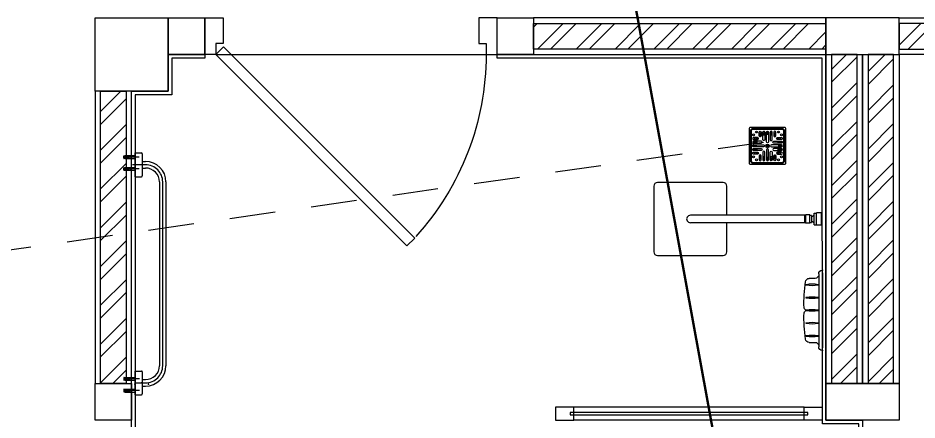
# Model space of a CAD drawing. Header units: inches. Extents: x -1366 to 1200, y -585 to 2545.
# Drawn here: x 724.501 to 726.961, y 1993.19 to 1994.29 of the extents above; entities that cross this region are included whole.
import ezdxf
from ezdxf.enums import TextEntityAlignment as Align

# ---------------------------------------------------------------- set-up
doc = ezdxf.new("R2010")
doc.units = ezdxf.units.IN
doc.header["$MEASUREMENT"] = 0
doc.header["$PDSIZE"] = 0.05
doc.linetypes.add('01-TOI$0$HIDDEN2', pattern=[0.1875, 0.125, -0.0625])
doc.linetypes.add('CENTER', pattern=[1.625, 1.25, -0.125, 0.125, -0.125])
doc.layers.get('0').update_dxf_attribs({"linetype": 'CONTINUOUS'})
for name, color, linetype in [('COLM', 3, 'CONTINUOUS'), ('DIM', 7, 'CONTINUOUS'), ('DIMS', 1, 'CONTINUOUS'), ('DOOR', 7, 'CONTINUOUS'), ('DOOR_SWNG', 1, 'CONTINUOUS'), ('Floor-2', 9, 'CONTINUOUS'), ('SN - Sanitary', 144, 'CONTINUOUS'), ('WALL', 7, 'CONTINUOUS'), ('Wall-Tile', 4, 'CONTINUOUS'), ('WALL_HATC', 251, 'CONTINUOUS'), ('WC-DET1', 15, 'CONTINUOUS'), ('WC-OUT', 9, 'CONTINUOUS'), ('WC-OUTL', 7, 'CONTINUOUS'), ('WC-SERIAL', 4, 'CONTINUOUS'), ('wind', 7, 'CONTINUOUS')]:
    doc.layers.add(name, color=color, linetype=linetype)
doc.styles.get("Standard").update_dxf_attribs({"font": 'THSarabunPSK.ttf'})
pattern_1 = [(224.9969445753095, (691.6061392136249, 2004.709566115988), (0.0530301804106212, -0.0530358366165461), []), (224.9969445753095, (691.5707838746752, 2004.70956800139), (0.0530301804106212, -0.0530358366165461), [])]

# ---------------------------------------------------------------- blocks, each defined once
blk = doc.blocks.new('VRH_FUVHU-W002AS_100 x100')
at = {"layer": 'SN - Sanitary'}
for points in [[(-48, -50), (48, -50, 0.414213562373095), (50, -48), (50, 48, 0.414213562373095), (48, 50), (-48, 50, 0.414213562373095), (-50, 48), (-50, -48, 0.414213562373095)], [(-40, -47), (40, -47, 0.414213562373095), (47, -40), (47, 40, 0.414213562373095), (40, 47), (-40.00000000000001, 47, 0.414213562373095), (-47.00000000000001, 40), (-47, -40, 0.414213562373095)], [(-40, -45), (40, -45, 0.414213562373095), (45, -40), (45, 40, 0.414213562373095), (40, 45), (-40.00000000000001, 45, 0.414213562373095), (-45.00000000000001, 40), (-45, -40, 0.414213562373095)], [(-17.49613179034714, 27.16785456634489, -0.9999999999999999), (-22.76647637825772, 27.16785456634483), (-22.76647637825772, 37.9756906261477, -0.9999999999999999), (-17.49613179034714, 37.97569062614775)], [(-7.522825035663573, 16.97573283329206, -0.9999999999999999), (-12.79316962357416, 16.97573283329206), (-12.79316962357416, 37.97569062614775, -0.9999999999999999), (-7.522825035663573, 37.97569062614775)], [(2.635172293955293, 10.83381712265373, -0.9999999999999999), (-2.635172293955293, 10.83381712265367), (-2.635172293955293, 37.97569062614775, -0.9999999999999999), (2.635172293955293, 37.97569062614775)], [(7.522825035663573, 16.97573283329206, 0.9999999999999999), (12.79316962357416, 16.97573283329206), (12.79316962357416, 37.97569062614775, 0.9999999999999999), (7.522825035663573, 37.97569062614775)], [(17.49613179034714, 27.16785456634489, 0.9999999999999999), (22.76647637825772, 27.16785456634483), (22.76647637825772, 37.9756906261477, 0.9999999999999999), (17.49613179034714, 37.97569062614775)], [(-27.16785456634489, 17.49613179034714, 0.9999999999999999), (-27.16785456634489, 22.76647637825772), (-37.97569062614775, 22.76647637825772, 0.9999999999999999), (-37.97569062614775, 17.49613179034714)], [(-16.97573283329211, 7.522825035663573, 0.9999999999999999), (-16.97573283329211, 12.79316962357416), (-37.97569062614775, 12.79316962357416, 0.9999999999999999), (-37.97569062614775, 7.522825035663573)], [(-10.83381712265373, -2.635172293955293, 0.9999999999999999), (-10.83381712265373, 2.635172293955293), (-37.97569062614775, 2.635172293955293, 0.9999999999999999), (-37.97569062614775, -2.635172293955293)], [(10.83381712265373, -2.635172293955293, -0.9999999999999999), (10.83381712265373, 2.635172293955293), (37.97569062614775, 2.635172293955293, -0.9999999999999999), (37.97569062614775, -2.635172293955293)], [(16.97573283329211, 7.522825035663573, -0.9999999999999999), (16.97573283329211, 12.79316962357416), (37.97569062614775, 12.79316962357416, -0.9999999999999999), (37.97569062614775, 7.522825035663573)], [(27.16785456634489, 17.49613179034714, -0.9999999999999999), (27.16785456634489, 22.76647637825772), (37.97569062614775, 22.76647637825772, -0.9999999999999999), (37.97569062614775, 17.49613179034714)], [(-16.97573283329211, -7.522825035663573, -0.9999999999999999), (-16.97573283329211, -12.79316962357416), (-37.97569062614775, -12.79316962357416, -0.9999999999999999), (-37.97569062614775, -7.522825035663573)], [(-27.16785456634489, -17.49613179034714, -0.9999999999999999), (-27.16785456634489, -22.76647637825772), (-37.97569062614775, -22.76647637825772, -0.9999999999999999), (-37.97569062614775, -17.49613179034714)], [(-17.49613179034714, -27.16785456634489, 0.9999999999999999), (-22.76647637825772, -27.16785456634483), (-22.76647637825772, -37.9756906261477, 0.9999999999999999), (-17.49613179034714, -37.97569062614775)], [(-7.522825035663573, -16.97573283329206, 0.9999999999999999), (-12.79316962357416, -16.97573283329206), (-12.79316962357416, -37.97569062614775, 0.9999999999999999), (-7.522825035663573, -37.97569062614775)], [(2.635172293955293, -10.83381712265373, 0.9999999999999999), (-2.635172293955293, -10.83381712265367), (-2.635172293955293, -37.97569062614775, 0.9999999999999999), (2.635172293955293, -37.97569062614775)], [(7.522825035663573, -16.97573283329206, -0.9999999999999999), (12.79316962357416, -16.97573283329206), (12.79316962357416, -37.97569062614775, -0.9999999999999999), (7.522825035663573, -37.97569062614775)], [(16.97573283329211, -7.522825035663573, 0.9999999999999999), (16.97573283329211, -12.79316962357416), (37.97569062614775, -12.79316962357416, 0.9999999999999999), (37.97569062614775, -7.522825035663573)], [(17.49613179034714, -27.16785456634489, -0.9999999999999999), (22.76647637825772, -27.16785456634483), (22.76647637825772, -37.9756906261477, -0.9999999999999999), (17.49613179034714, -37.97569062614775)], [(27.16785456634489, -17.49613179034714, 0.9999999999999999), (27.16785456634489, -22.76647637825772), (37.97569062614775, -22.76647637825772, 0.9999999999999999), (37.97569062614775, -17.49613179034714)]]:
    blk.add_lwpolyline(points, format="xyb", close=True, dxfattribs=at)
for points in [[(-47, 40), (-45, 40)], [(-40.00000000000003, 47.00000000000006), (-40, 45.00000000000006)], [(40.00000000000003, 47.00000000000006), (40, 45.00000000000006)], [(47, 40), (45, 40)], [(2.01506858167204, 0), (-2.01506858167204, 0)], [(0, -2.01506858167204), (0, 2.01506858167204)], [(-47, -40), (-45, -40)], [(-40.00000000000003, -47.00000000000003), (-40, -45.00000000000006)], [(40.00000000000003, -47.00000000000003), (40, -45.00000000000006)], [(47, -40), (45, -40)]]:
    blk.add_lwpolyline(points, dxfattribs=at)
for centre, radius in [((-37.97569062614775, 30.00503489224138), 2.635172293955293), ((-30.00503489224138, 37.9756906261477), 2.635172293955293), ((30.00503489224138, 37.9756906261477), 2.635172293955293), ((37.97569062614775, 30.00503489224138), 2.635172293955293), ((0, 0), 5), ((0, 0), 4), ((-37.97569062614775, -30.00503489224138), 2.635172293955293), ((-30.00503489224138, -37.9756906261477), 2.635172293955293), ((30.00503489224138, -37.9756906261477), 2.635172293955293), ((37.97569062614775, -30.00503489224138), 2.635172293955293)]:
    blk.add_circle(centre, radius, dxfattribs=at)
for radius, start, end in [(40.61086292010305, 115.5198605312625, 124.0973472642219), (38.90313067597299, 116.7267363850329, 125.8177820269512), (35.78999019699813, 119.2653814011738, 129.5025791263159), (32.79759380335099, 122.2393826201363, 130.7225385202378), (38.90313067597299, 101.160198665241, 109.1987952548455), (35.78999019699813, 102.1336949111558, 110.9437386379434), (32.79759380335099, 103.260057349662, 112.9584987904541), (30.8143920969319, 104.1306313798617, 114.5299377394349), (40.61086292010305, 101.6879179859994, 108.2626432864232), (35.78999019699813, 85.77756230422611, 94.22243769577389), (32.79759380335099, 85.39151642012311, 94.60848357987689), (30.8143920969319, 85.09421150847987, 94.90578849152014), (38.90313067597299, 86.32255456619133, 93.67744543380869), (35.78999019699813, 69.05626136205657, 77.86630508884417), (32.79759380335099, 67.04150120954591, 76.73994265033804), (30.8143920969319, 65.47006226056509, 75.8693686201383), (38.90313067597299, 70.80120474515454, 78.83980133475904), (40.61086292010305, 71.73735671357684, 78.31208201400062), (40.61086292010305, 55.9026527357781, 64.48013946873748), (38.90313067597299, 54.18221797304879, 63.27326361496705), (35.78999019699813, 50.49742087368411, 60.73461859882617), (32.79759380335099, 49.27746147976224, 57.7606173798637), (40.61086292010305, 161.7373567135768, 168.312082013999), (38.90313067597299, 176.3225545661898, 183.6774454338102), (38.90313067597299, 160.801204745155, 168.8398013347606), (40.61086292010305, 145.9026527357768, 154.4801394687375), (35.78999019699813, 175.7775623042276, 184.2224376957724), (35.78999019699813, 159.0562613620572, 167.8663050888454), (38.90313067597299, 144.1822179730475, 153.273263614967), (32.79759380335099, 175.3915164201233, 184.6084835798767), (32.79759380335099, 157.0415012095444, 166.7399426503392), (35.78999019699813, 140.4974208736841, 150.7346185988268), (30.8143920969319, 175.0942115084797, 184.9057884915203), (30.8143920969319, 155.4700622605629, 165.8693686201399), (32.79759380335099, 139.2774614797646, 147.7606173798623), (32.79759380335099, 32.23938262013767, 40.72253852023547), (35.78999019699813, 29.2653814011732, 39.50257912631591), (30.8143920969319, 14.13063137986013, 24.52993773943707), (32.79759380335099, 13.26005734966076, 22.95849879045559), (30.8143920969319, 355.0942115084797, 4.905788491520265), (38.90313067597299, 26.72673638503295, 35.81778202695254), (32.79759380335099, 355.3915164201233, 4.608483579876753), (35.78999019699813, 12.13369491115458, 20.94373863794284), (40.61086292010305, 25.51986053126252, 34.09734726422325), (35.78999019699813, 355.7775623042276, 4.222437695772387), (38.90313067597299, 11.16019866523936, 19.19879525484493), (40.61086292010305, 11.68791798600097, 18.26264328642316), (38.90313067597299, 356.3225545661898, 3.677445433810205), (40.61086292010305, 191.687917986001, 198.2626432864232), (38.90313067597299, 191.1601986652394, 199.1987952548449), (40.61086292010305, 205.5198605312625, 214.0973472642233), (35.78999019699813, 192.1336949111546, 200.9437386379428), (38.90313067597299, 206.726736385033, 215.8177820269525), (32.79759380335099, 193.2600573496608, 202.9584987904556), (35.78999019699813, 209.2653814011732, 219.5025791263159), (30.8143920969319, 194.1306313798601, 204.529937739437), (32.79759380335099, 212.2393826201377, 220.7225385202355), (32.79759380335099, 319.2774614797645, 327.7606173798623), (35.78999019699813, 320.4974208736841, 330.7346185988268), (30.8143920969319, 335.4700622605629, 345.8693686201399), (32.79759380335099, 337.0415012095444, 346.7399426503392), (38.90313067597299, 324.1822179730475, 333.273263614967), (35.78999019699813, 339.0562613620572, 347.8663050888454), (40.61086292010305, 325.9026527357768, 334.4801394687374), (38.90313067597299, 340.8012047451551, 348.8398013347606), (40.61086292010305, 341.7373567135768, 348.312082013999), (35.78999019699813, 230.4974208736841, 240.7346185988262), (38.90313067597299, 234.1822179730488, 243.273263614967), (40.61086292010305, 235.9026527357781, 244.4801394687374), (32.79759380335099, 229.2774614797622, 237.7606173798637), (30.8143920969319, 245.4700622605651, 255.8693686201383), (32.79759380335099, 247.0415012095459, 256.739942650338), (35.78999019699813, 249.0562613620565, 257.8663050888442), (38.90313067597299, 250.8012047451546, 258.839801334759), (40.61086292010305, 251.7373567135768, 258.3120820140006), (30.8143920969319, 265.0942115084798, 274.9057884915201), (32.79759380335099, 265.3915164201231, 274.6084835798769), (35.78999019699813, 265.7775623042261, 274.2224376957739), (38.90313067597299, 266.3225545661913, 273.6774454338087), (30.8143920969319, 284.1306313798617, 294.5299377394349), (32.79759380335099, 283.260057349662, 292.9584987904541), (35.78999019699813, 282.1336949111558, 290.9437386379435), (38.90313067597299, 281.160198665241, 289.1987952548454), (40.61086292010305, 281.6879179859994, 288.2626432864232), (32.79759380335099, 302.2393826201363, 310.7225385202378), (35.78999019699813, 299.2653814011738, 309.5025791263159), (38.90313067597299, 296.726736385033, 305.8177820269512), (40.61086292010305, 295.5198605312626, 304.0973472642219)]:
    blk.add_arc((0, 0), radius, start, end, dxfattribs=at)
blk = doc.blocks.new('A$Cf44c07b2')
at = {"layer": 'WC-OUT'}
for p, q in [((0.0794284131910103, 0.1168515980835423), (0.5821328822886471, 0.1168515980835423)), ((0.0794284131910103, 0.0989269914394981), (0.5821328822886471, 0.0989269914394981)), ((0, 0.03288929476156), (0, 0.0496343231685614)), ((0.0022405758305126, 0.0518748989991309), (0.0234140174287063, 0.0518748989991309)), ((0.0234140174287063, 0.0518748989991309), (0.0234140174286495, 0.0608372023211246)), ((0.0234140174287063, 0.0518748989991309), (0.0627361232538988, 0.0518748989991309)), ((0.0413405571985663, 0.0518748989991309), (0.0413405571984526, 0.0612209483022639)), ((0.0649766990843545, 0.03288929476156), (0.0649766990843545, 0.0496343231685614)), ((0.5966966251869508, 0.03288929476156), (0.5966966251869508, 0.0496343231686183)), ((0.5989372010174634, 0.0518748989991309), (0.6594327484408495, 0.0518748989991309)), ((0.6202226714071344, 0.0518748989991309), (0.6202226714071344, 0.0608372023211246)), ((0.6381472780510649, 0.0518748989991309), (0.6381472780510649, 0.0608372023211246)), ((0.6616733242713053, 0.03288929476156), (0.6616733242713053, 0.0496343231686183)), ((0.0649766990843545, 0.03288929476156), (0, 0.03288929476156)), ((0.6616733242713053, 0.03288929476156), (0.5966966251869508, 0.03288929476156))]:
    blk.add_line(p, q, dxfattribs=at)
at = {"layer": 'WC-OUT', "color": 251, "linetype": 'CENTER'}
for p, q in [((0.5821328822886471, 0.1078892947615486), (0.0794284131910103, 0.1078892947615486)), ((0.0323763207506431, 0.0608372023211246), (0.0323763207506431, 0.0252334075506155)), ((0.629184974729128, 0.0518748989991309), (0.629184974729128, 0.0608372023211246)), ((0.629184974729128, 0.0306487189310474), (0.629184974729128, 0.0502537574478765)), ((0.0074389042600842, 0.0224057583049557), (0.0074389042600842, 0.03288929476156)), ((0.011212505375795, 0.0436912286946836), (0.011212505375795, 0)), ((0.0149861064915058, 0.0224057583049557), (0.0149861064915058, 0.03288929476156)), ((0.0398834029190311, 0.0224057583049557), (0.0398834029190311, 0.03288929476156)), ((0.0436570040347988, 0.0436912286946836), (0.0436570040347988, 0)), ((0.0474306051505096, 0.0224057583049557), (0.0474306051505096, 0.03288929476156)), ((0.6141306903292616, 0.0229066119409254), (0.6141306903292616, 0.0333901483975296)), ((0.6179042914449724, 0.0441920823305963), (0.6179042914449724, 0.0005008536359696)), ((0.6216778925606832, 0.0229066119409254), (0.6216778925606832, 0.0333901483975296)), ((0.6465751889882085, 0.0229066119409254), (0.6465751889882085, 0.0333901483975296)), ((0.6503487901039193, 0.0441920823305963), (0.6503487901039193, 0.0005008536359696)), ((0.6541223912196301, 0.0229066119409254), (0.6541223912196301, 0.0333901483975296)), ((0.0071548100105474, 0.0222151827593962), (0.007948130910961, 0.0201651824744431)), ((0.007285407987581, 0.0224057583049557), (0.0086108538342842, 0.0224057583049557)), ((0.0074389042600842, 0.0044811516609684), (0.0074389042600842, 0.0214810620620369)), ((0.0077382147534308, 0.0044811516609684), (0.0074389042600842, 0.0044811516609684)), ((0.0075256079150563, 0.0017561147180913), (0.0079172075627412, 0.0046278454674962)), ((0.0077382147534308, 0.0044811516609684), (0.0075535305657581, 0.0044811516609684)), ((0.0084969308447285, 0.0044811516609684), (0.0077382147534308, 0.0044811516609684)), ((0.0087414518113178, 0.0222151827593962), (0.007948130910961, 0.0201651824744431)), ((0.0143443953049882, 0.0011202879152279), (0.0080806154467723, 0.0011202879152279)), ((0.013928079907032, 0.0044811516609684), (0.0084969308447285, 0.0044811516609684)), ((0.0098121454817601, 0.0044811516609684), (0.0088171095632106, 0.0024910798237556)), ((0.0131068932018934, 0.0016804318728418), (0.0093181175496966, 0.0016804318728418)), ((0.0110724693864768, 0.0044811516609684), (0.0110724693864768, 0.0173687777447071)), ((0.0113525413652837, 0.0173668087431906), (0.0110724693864768, 0.0173668087431906)), ((0.0113525413652837, 0.0044811516609684), (0.0113525413652837, 0.0173668087431906)), ((0.0126128652698867, 0.0044811516609684), (0.0136079011884931, 0.0024910798237556)), ((0.0137237187879578, 0.0222151827593962), (0.0145170396882577, 0.0201651824744431)), ((0.0151797626116377, 0.0224057583049557), (0.0138543167648777, 0.0224057583049557)), ((0.014686795998216, 0.0044811516609684), (0.013928079907032, 0.0044811516609684)), ((0.0148994028365905, 0.0017561147180913), (0.0145078031890193, 0.0046278454674962)), ((0.0153103605885576, 0.0222151827593962), (0.0145170396882577, 0.0201651824744431)), ((0.0149861064915058, 0.0044811516609684), (0.014686795998216, 0.0044811516609684)), ((0.0148714801858887, 0.0044811516609684), (0.014686795998216, 0.0044811516609684)), ((0.0149861064915058, 0.0044811516609684), (0.0149861064915058, 0.0213772860254267)), ((0.0395993086694943, 0.0222151827593962), (0.040392629569908, 0.0201651824744431)), ((0.039729906646528, 0.0224057583049557), (0.0410553524932311, 0.0224057583049557)), ((0.0398834029190311, 0.0044811516609684), (0.0398834029190311, 0.0214810620620369)), ((0.0401827134123778, 0.0044811516609684), (0.0398834029190311, 0.0044811516609684)), ((0.0399701065740032, 0.0017561147180913), (0.0403617062216881, 0.0046278454674962)), ((0.0401827134123778, 0.0044811516609684), (0.0399980292247051, 0.0044811516609684)), ((0.0409414295036754, 0.0044811516609684), (0.0401827134123778, 0.0044811516609684)), ((0.0411859504702647, 0.0222151827593962), (0.040392629569908, 0.0201651824744431)), ((0.0467888939639352, 0.0011202879152279), (0.0405251141056624, 0.0011202879152279)), ((0.046372578565979, 0.0044811516609684), (0.0409414295036754, 0.0044811516609684)), ((0.0422566441407071, 0.0044811516609684), (0.0412616082221007, 0.0024910798237556)), ((0.0455513918608972, 0.0016804318728418), (0.0417626162087004, 0.0016804318728418)), ((0.0435169680453669, 0.0044811516609684), (0.0435169680453669, 0.0173687777447071)), ((0.0437970400242307, 0.0173668087431906), (0.0435169680453669, 0.0173668087431906)), ((0.0437970400242307, 0.0044811516609684), (0.0437970400242307, 0.0173668087431906)), ((0.0450573639288336, 0.0044811516609684), (0.04605239984744, 0.0024910798237556)), ((0.0461682174469047, 0.0222151827593962), (0.0469615383472046, 0.0201651824744431)), ((0.0476242612706415, 0.0224057583049557), (0.0462988154238815, 0.0224057583049557)), ((0.0471312946571629, 0.0044811516609684), (0.046372578565979, 0.0044811516609684)), ((0.0473439014955375, 0.0017561147180913), (0.0469523018479094, 0.0046278454674962)), ((0.0477548592475046, 0.0222151827593962), (0.0469615383472046, 0.0201651824744431)), ((0.0474306051505096, 0.0044811516609684), (0.0471312946571629, 0.0044811516609684)), ((0.0473159788448356, 0.0044811516609684), (0.0471312946571629, 0.0044811516609684)), ((0.0474306051505096, 0.0044811516609684), (0.0474306051505096, 0.0213772860254267)), ((0.6138064362322666, 0.0227160363953089), (0.6145997571325097, 0.0206660361104127)), ((0.6139370342091865, 0.0229066119409254), (0.6152624800559465, 0.0229066119409254)), ((0.6141306903292616, 0.004982005296938), (0.6141306903292616, 0.0218781396614531)), ((0.6141306903292616, 0.004982005296938), (0.6144300008225514, 0.004982005296938)), ((0.6142173939842337, 0.002256968354061), (0.6146089936318617, 0.005128699103409)), ((0.6142453166349355, 0.004982005296938), (0.6144300008225514, 0.004982005296938)), ((0.6144300008225514, 0.004982005296938), (0.615188716913849, 0.004982005296938)), ((0.6153930780329233, 0.0227160363953089), (0.6145997571325097, 0.0206660361104127)), ((0.6147724015158929, 0.0016211415512544), (0.6210361813741088, 0.0016211415512544)), ((0.615188716913849, 0.004982005296938), (0.6206198659761526, 0.004982005296938)), ((0.6165039315508807, 0.004982005296938), (0.6155088956323311, 0.0029919334597821)), ((0.616009903618874, 0.0021812855088115), (0.619798679271014, 0.0021812855088115)), ((0.6177642554555973, 0.004982005296938), (0.6177642554555973, 0.0178676623791603)), ((0.6177642554555973, 0.0178676623791603), (0.6180443274344043, 0.0178676623791603)), ((0.6180443274344043, 0.004982005296938), (0.6180443274344043, 0.0178696313806199)), ((0.6193046513390073, 0.004982005296938), (0.6202996872576136, 0.0029919334597821)), ((0.6203753450095633, 0.0227160363953089), (0.62116866590992, 0.0206660361104127)), ((0.6218313888333, 0.0229066119409254), (0.6205059429864832, 0.0229066119409254)), ((0.6206198659761526, 0.004982005296938), (0.6213785820673934, 0.004982005296938)), ((0.62196198681022, 0.0227160363953089), (0.62116866590992, 0.0206660361104127)), ((0.6215911889057111, 0.002256968354061), (0.6211995892581399, 0.005128699103409)), ((0.6213785820673934, 0.004982005296938), (0.6216778925606832, 0.004982005296938)), ((0.6213785820673934, 0.004982005296938), (0.6215632662550092, 0.004982005296938)), ((0.6216778925606832, 0.004982005296938), (0.6216778925606832, 0.0219819156980634)), ((0.6462509348912135, 0.0227160363953089), (0.6470442557914566, 0.0206660361104127)), ((0.6463815328681335, 0.0229066119409254), (0.6477069787148935, 0.0229066119409254)), ((0.6465751889882085, 0.004982005296938), (0.6465751889882085, 0.0218781396614531)), ((0.6465751889882085, 0.004982005296938), (0.6468744994814983, 0.004982005296938)), ((0.6466618926431806, 0.002256968354061), (0.6470534922908087, 0.005128699103409)), ((0.6466898152938825, 0.004982005296938), (0.6468744994814983, 0.004982005296938)), ((0.6468744994814983, 0.004982005296938), (0.647633215572796, 0.004982005296938)), ((0.6478375766918134, 0.0227160363953089), (0.6470442557914566, 0.0206660361104127)), ((0.647216900174783, 0.0016211415512544), (0.6534806800330557, 0.0016211415512544)), ((0.647633215572796, 0.004982005296938), (0.6530643646350995, 0.004982005296938)), ((0.6489484302098845, 0.004982005296938), (0.6479533942913349, 0.0029919334597821)), ((0.6484544022778209, 0.0021812855088115), (0.6522431779300177, 0.0021812855088115)), ((0.6502087541144874, 0.004982005296938), (0.6502087541144874, 0.0178676623791603)), ((0.6502087541144874, 0.0178676623791603), (0.6504888260933512, 0.0178676623791603)), ((0.6504888260933512, 0.004982005296938), (0.6504888260933512, 0.0178696313806199)), ((0.6517491499979542, 0.004982005296938), (0.6527441859166174, 0.0029919334597821)), ((0.6528198436684534, 0.0227160363953089), (0.653613164568867, 0.0206660361104127)), ((0.6542758874921901, 0.0229066119409254), (0.652950441645487, 0.0229066119409254)), ((0.6530643646350995, 0.004982005296938), (0.6538230807263403, 0.004982005296938)), ((0.6544064854692238, 0.0227160363953089), (0.653613164568867, 0.0206660361104127)), ((0.654035687564658, 0.002256968354061), (0.65364408791703, 0.005128699103409)), ((0.6538230807263403, 0.004982005296938), (0.6541223912196301, 0.004982005296938)), ((0.6538230807263403, 0.004982005296938), (0.6540077649139562, 0.004982005296938)), ((0.6541223912196301, 0.004982005296938), (0.6541223912196301, 0.0219819156980634))]:
    blk.add_line(p, q, dxfattribs=at)
for centre in [(0.0112325852996378, 0.0202239739380161), (0.0436770839585847, 0.0202239739380161), (0.6178842115212433, 0.0207248275739289), (0.6503287101801334, 0.0207248275739289)]:
    blk.add_circle(centre, 0.0011792503486598, dxfattribs=at)
at = {"layer": 'WC-OUT'}
for centre, radius, start, end in [((0.0794284131910103, 0.0608372023211246), 0.0560143957624055, 90, 180), ((0.0794284131910103, 0.0608372023211246), 0.0380897891184357, 90, 180), ((0.5821328822886471, 0.0608372023211246), 0.0560143957624054, 0, 90), ((0.5821328822886471, 0.0608372023211246), 0.0380897891184357, 0, 90), ((0.0022405758305126, 0.0496343231685614), 0.0022405758304962, 90, 180), ((0.0627361232538988, 0.0496343231685614), 0.0022405758304962, 0, 90), ((0.5989372010174634, 0.0496343231686183), 0.0022405758304962, 90, 180), ((0.6594327484408495, 0.0496343231686183), 0.0022405758304962, 0, 90)]:
    blk.add_arc(centre, radius, start, end, dxfattribs=at)
at = {"layer": 'WC-OUT', "color": 251, "linetype": 'CENTER'}
for centre, radius, start, end in [((0.0794284131910103, 0.0608372023211246), 0.0470520924404206, 90, 180), ((0.5821328822886471, 0.0608372023211246), 0.0470520924404206, 0, 90), ((0.007285407987581, 0.0222657223155807), 0.000140035989406, 90, 201.1557274285973), ((0.0080806154467723, 0.0016804318728418), 0.0005601439576241, 172.234833981715, 270), ((0.0081175727991081, 0.0042008152652215), 0.0004717001394637, 36.46350236028034, 143.5364976397197), ((0.0086108538342842, 0.0222657223155807), 0.0001400359894058, 338.8442725714027, 90), ((0.0093181175496966, 0.0022405758305126), 0.0005601439576237, 153.4349488229205, 270), ((0.0131068932018934, 0.0022405758305126), 0.0005601439576241, 270, 26.56505117707945), ((0.0138543167648777, 0.0222657223155807), 0.000140035989406, 90, 201.1557274285973), ((0.0143074379526524, 0.0042008152652215), 0.0004717001394637, 36.46350236028034, 143.5364976397197), ((0.0143443953049882, 0.0016804318728418), 0.0005601439576241, 270, 7.765166018284957), ((0.0151797626116377, 0.0222657223155807), 0.0001400359894058, 338.8442725714027, 90), ((0.039729906646528, 0.0222657223155807), 0.000140035989406, 90, 201.1557274285973), ((0.0405251141056624, 0.0016804318728418), 0.0005601439576241, 172.234833981715, 270), ((0.0405620714579982, 0.0042008152652215), 0.0004717001394637, 36.46350236028034, 143.5364976397197), ((0.0410553524932311, 0.0222657223155807), 0.0001400359894058, 338.8442725714027, 90), ((0.0417626162087004, 0.0022405758305126), 0.0005601439576237, 153.4349488229205, 270), ((0.0455513918608972, 0.0022405758305126), 0.0005601439576241, 270, 26.56505117707945), ((0.0462988154238815, 0.0222657223155807), 0.000140035989406, 90, 201.1557274285973), ((0.0467519366115994, 0.0042008152652215), 0.0004717001394637, 36.46350236028034, 143.5364976397197), ((0.0467888939639352, 0.0016804318728418), 0.0005601439576241, 270, 7.765166018284957), ((0.0476242612706415, 0.0222657223155807), 0.0001400359894058, 338.8442725714027, 90), ((0.6139370342091865, 0.0227665759514935), 0.0001400359894059, 90, 201.1557274285973), ((0.6147724015158929, 0.0021812855088115), 0.0005601439576241, 172.234833981715, 270), ((0.6148093588682286, 0.0047016689011912), 0.0004717001394636, 36.46350236028034, 143.5364976397197), ((0.6152624800559465, 0.0227665759514935), 0.0001400359894061, 338.8442725714027, 90), ((0.616009903618874, 0.0027414294664823), 0.0005601439576241, 153.4349488229205, 270), ((0.619798679271014, 0.0027414294664823), 0.0005601439576239, 270, 26.56505117707945), ((0.6205059429864832, 0.0227665759514935), 0.0001400359894059, 90, 201.1557274285973), ((0.620999224021773, 0.0047016689011912), 0.0004717001394636, 36.46350236028034, 143.5364976397197), ((0.6210361813741088, 0.0021812855088115), 0.0005601439576241, 270, 7.765166018284957), ((0.6218313888333, 0.0227665759514935), 0.0001400359894061, 338.8442725714027, 90), ((0.6463815328681335, 0.0227665759514935), 0.0001400359894059, 90, 201.1557274285973), ((0.647216900174783, 0.0021812855088115), 0.0005601439576241, 172.234833981715, 270), ((0.6472538575271187, 0.0047016689011912), 0.0004717001394636, 36.46350236028034, 143.5364976397197), ((0.6477069787148935, 0.0227665759514935), 0.000140035989406, 338.8442725714027, 90), ((0.6484544022778209, 0.0027414294664823), 0.000560143957624, 153.4349488229205, 270), ((0.6522431779300177, 0.0027414294664823), 0.0005601439576239, 270, 26.56505117707945), ((0.652950441645487, 0.0227665759514935), 0.0001400359894059, 90, 201.1557274285973), ((0.6534437226807199, 0.0047016689011912), 0.0004717001394636, 36.46350236028034, 143.5364976397197), ((0.6534806800330557, 0.0021812855088115), 0.0005601439576241, 270, 7.765166018284957), ((0.6542758874921901, 0.0227665759514935), 0.000140035989406, 338.8442725714027, 90)]:
    blk.add_arc(centre, radius, start, end, dxfattribs=at)
blk.add_point((0.629184974729128, 0.0502537574478765), dxfattribs=at)
at = {"layer": 'WC-OUT'}
blk.add_point((0.629184974729128, 0.0328300044399157), dxfattribs=at)
blk = doc.blocks.new('ct0150p')
at = {"layer": 'WC-OUT', "color": 251, "linetype": 'CENTER'}
blk.add_point((0.6004739259302596, 0.0356698554788863), dxfattribs=at)
at = {"layer": 'WC-OUT'}
blk.add_point((0.6004739259302596, -0.0011848148255922), dxfattribs=at)
blk.add_blockref('A$Cf44c07b2', (-0.0322513865770588, -0.03288929476156))
blk = doc.blocks.new('C805P')
at = {"layer": 'DIMS', "linetype": 'ByBlock'}
for p in [(-0.1100000000000136, 0), (0.1100000000000136, 0), (0.1100000000000136, 0)]:
    blk.add_point(p, dxfattribs=at)
at = {"layer": 'WC-DET1'}
blk.add_line((0.097500000000025, -0.009999999999998), (-0.097500000000025, -0.009999999999998), dxfattribs=at)
for centre, radius, start, end in [((0.0348935555822436, -0.0274918099039212), 0.1073935555821842, 171.1981705307303, 188.8018294692544), ((-0.0699999999999932, -0.011250000000004), 0.00125, 8.8018294692783, 171.1981705307217), ((-0.1748935555821731, -0.0274918099039212), 0.1073935555821842, 351.1981705307456, 8.801829469269725), ((0.0698935555821549, -0.0274918099039212), 0.1073935555821842, 171.1981705307303, 188.8018294692544), ((-0.035000000000025, -0.011250000000004), 0.00125, 8.8018294692783, 171.1981705307217), ((-0.1398935555821481, -0.0274918099039212), 0.1073935555821842, 351.1981705307456, 8.801829469269725), ((0.1048935555821799, -0.0274918099039212), 0.1073935555821842, 171.1981705307303, 188.8018294692544), ((0, -0.011250000000004), 0.00125, 8.8018294692783, 171.1981705307217), ((-0.1048935555821799, -0.0274918099039212), 0.1073935555821842, 351.1981705307456, 8.801829469269725), ((0.1398935555821481, -0.0274918099039212), 0.1073935555821842, 171.1981705307303, 188.8018294692544), ((0.035000000000025, -0.011250000000004), 0.00125, 8.8018294692783, 171.1981705307217), ((-0.0698935555821549, -0.0274918099039212), 0.1073935555821842, 351.1981705307456, 8.801829469269725), ((0.1748935555821731, -0.0274918099039212), 0.1073935555821842, 171.1981705307303, 188.8018294692544), ((0.0699999999999932, -0.011250000000004), 0.00125, 8.8018294692783, 171.1981705307217), ((-0.0348935555821299, -0.0274918099039212), 0.1073935555821842, 351.1981705307456, 8.801829469269725), ((-0.0699999999999932, -0.0437336198078242), 0.00125, 188.8018294692783, 351.1981705307217), ((-0.035000000000025, -0.0437336198078242), 0.00125, 188.8018294692783, 351.1981705307217), ((0, -0.0437336198078242), 0.00125, 188.8018294692783, 351.1981705307217), ((0.035000000000025, -0.0437336198078242), 0.00125, 188.8018294692783, 351.1981705307217), ((0.0699999999999932, -0.0437336198078242), 0.00125, 188.8018294692783, 351.1981705307217)]:
    blk.add_arc(centre, radius, start, end, dxfattribs=at)
at = {"layer": 'WC-OUTL'}
for p, q in [((-0.1100000000000136, 0), (-0.1024999999999636, 0)), ((0.1024999999999636, 0), (-0.1024999999999636, 0)), ((0.1024999999999636, 0), (0.1100000000000136, 0)), ((-0.097500000000025, -0.0100000000000051), (-0.0999999999999659, -0.009999999999998)), ((-0.0874999999999773, -0.0360283435747988), (-0.0874999999999773, -0.0200000000000031)), ((0.0875000000000341, -0.0200000000000031), (0.0874999999999773, -0.0360283435747988)), ((0.0999999999999659, -0.009999999999998), (0.097500000000025, -0.009999999999998))]:
    blk.add_line(p, q, dxfattribs=at)
for centre, radius, start, end in [((-0.0999999999999908, 2.49e-14), 0.0100000000000229, 179.9999999998575, 270.0000000001425), ((0.0999999999999908, 2.49e-14), 0.0100000000000229, 269.9999999998575, 0), ((-0.0975000000000001, -0.020000000000028), 0.0100000000000229, 0, 90.00000000014249), ((0.0975000000000321, -0.019999999999996), 0.009999999999998, 90.00000000004071, 179.9999999999593), ((-0.0774999999999872, -0.0360283435747668), 0.0099999999999894, 179.9999999998168, 264.1326386243576), ((-0.0233208010557115, 0.300860338091244), 0.3512016737270563, 260.9568185351412, 272.6453484438861), ((-0.0070652741654902, -0.0449672929278879), 0.0050000000000129, 269.4695283547543, 340.3964309972671), ((0, -0.0474836198078208), 0.0025000000000015, 19.6035690026226, 160.3964309973774), ((0.0070652741654609, -0.044967292927927), 0.0049999999999729, 199.6035690024203, 270.5304716449343), ((0.0233208010559203, 0.3008603380917769), 0.3512016737276009, 267.3546515560746, 279.0431814648194), ((0.0774999999999926, -0.0360283435748183), 0.0099999999999847, 275.8673613759423, 0)]:
    blk.add_arc(centre, radius, start, end, dxfattribs=at)
at = {"layer": 'WC-SERIAL', "flags": 3}
blk.add_attdef('SERIAL', text='', height=0.012089622641511, dxfattribs=at).set_placement((0.003849166772663, -0.0654194246819682), align=Align.TOP_CENTER)
blk = doc.blocks.new('CT002P')
at = {"layer": 'WC-DET1'}
for p, q in [((-0.0158786781794333, 0), (-0.0158786781794333, -0.0024812499996187)), ((0.0158786781794333, 0), (-0.0158786781794333, 0)), ((0.0158786781794333, 0), (0.0158786781794333, -0.0024812499996187)), ((-0.0168725000003178, -0.0024763425517449), (-0.0168725000003178, -0.0163713425517926)), ((-0.0161281250002503, -0.0024763425517449), (-0.0168725000003178, -0.0024763425517449)), ((0.0168724999994083, -0.0163713425517926), (-0.0168725000003178, -0.0163713425517926)), ((0.0168724999994083, -0.0024812499996187), (-0.0160572563950154, -0.0024812499996187)), ((-0.0158800000003794, -0.0223263425514233), (-0.0158800000003794, -0.0163713425517926)), ((0.0158799999999246, -0.0223263425514233), (-0.0158800000003794, -0.0223263425514233)), ((0.0158799999999246, -0.0223263425514233), (0.0158799999999246, -0.0163713425517926)), ((0.0168724999994083, -0.0024763425517449), (0.0168724999994083, -0.0163713425517926)), ((0.0114137499995195, -0.033878402227856), (-0.0114137499999742, -0.033878402227856)), ((-0.0114137499999742, -0.033878402227856), (-0.0114137499999742, -0.0452921522278302)), ((-0.0114137500013385, -0.045292152230104), (-0.0109175000006871, -0.0457884022289363)), ((-0.0114137499999742, -0.0452921522278302), (-0.0109175000015966, -0.0457884022289363)), ((0.011413750000429, -0.045292152230104), (-0.0114137499999742, -0.0452921522278302)), ((0.0109174999997776, -0.0457884022289363), (-0.0109175000015966, -0.0457884022289363)), ((-0.0102227500010486, -0.0457884022289363), (-0.0102226776198222, -0.3611554835464403)), ((-0.0102227500010486, -0.0477734022288132), (-0.0092456337506519, -0.0467962859784166)), ((0.0102227499992296, -0.0477734022288132), (-0.0102227500010486, -0.0477734022288132)), ((-0.0102227500010486, -0.0487659022282969), (0.0102227499992296, -0.0487659022282969)), ((-0.0099250000002939, -0.0299084022271927), (-0.0099250000002939, -0.033878402227856)), ((-0.0099250000002939, -0.0299084022271927), (0.0099249999993845, -0.0299084022271927)), ((-0.0092456337506519, -0.0467962859784166), (-0.0092456337506519, -0.0457884022289363)), ((0.0092456337488329, -0.0467962859784166), (-0.0092456337506519, -0.0467962859784166)), ((-0.0074437499988562, -0.0275758102134205), (-0.0074437499988562, -0.0289159022281638)), ((0.0074437500006752, -0.0275758102134205), (0.0074437500006752, -0.0289159022281638)), ((0.0092456337488329, -0.0467962859784166), (0.0092456337488329, -0.0457884022289363)), ((0.0102227499992296, -0.0477734022288132), (0.0092456337488329, -0.0467962859784166)), ((0.0099249999993845, -0.033878402227856), (0.0099249999993845, -0.0299084022271927)), ((0.0102227499992296, -0.0457884022289363), (0.0102228223804559, -0.3611554788539024)), ((0.0114137499995195, -0.0452921522278302), (0.0109175000011419, -0.0457884022289363)), ((0.011413750000429, -0.045292152230104), (0.0109174999997776, -0.0457884022289363)), ((0.0114137499995195, -0.033878402227856), (0.0114137499995195, -0.0452921522278302))]:
    blk.add_line(p, q, dxfattribs=at)
blk.add_lwpolyline([(-0.0102227005712443, -0.2611554812001713), (-0.089999927619683, -0.2611554812001713, 0.414213562373095), (-0.0999999276196828, -0.2711554812001711), (-0.0999999276196828, -0.4511554812001717, 0.414213562373095), (-0.089999927619683, -0.4611554812001715), (0.0900000723803167, -0.4611554812001715, 0.414213562373095), (0.1000000723803165, -0.4511554812001717), (0.1000000723803165, -0.2711554812001711, 0.414213562373095), (0.0900000723803167, -0.2611554812001713), (0.0102227994290356, -0.2611554812001713)], format="xyb", dxfattribs=at)
for centre, radius, start, end in [((-1.819e-12, -0.0160546848474041), 0.0129025000000026, 209.083308700778, 230.7035197609168), ((9.095e-13, -0.0160546848474041), 0.0129025000000008, 309.2964802390894, 330.9166912992216), ((-0.0084362500006137, -0.0289159022281638), 0.0009924999989872, 270, 0), ((-0.0094287499987331, -0.0275758102134205), 0.001985, 0, 50.70351976066596), ((0.0094287500005521, -0.0275758102134205), 0.0019850000000001, 129.296480239334, 180), ((0.0084362500001589, -0.0289159022281638), 0.0009924999989854, 180, 270), ((7.23803169e-08, -0.3611554812001714), 0.0102227500001388, 180.0000131502099, 1.31502099563e-05)]:
    blk.add_arc(centre, radius, start, end, dxfattribs=at)
blk = doc.blocks.new('dr080sl3')
at = {"layer": 'DOOR'}
for points in [[(-0.3700000000000006, 0.0499999999999998), (0.1532590180780469, 0.5732590180780472), (0.1744722215136427, 0.552045814642451), (-0.348786796564404, 0.0287867965644035)], [(-0.3999999999999999, 0.0499999999999998), (-0.3999999999999999, -0.0500000000000003), (-0.3500000000000001, -0.0500000000000003), (-0.3500000000000001, 0.02), (-0.3700000000000001, 0.02), (-0.3700000000000001, 0.0499999999999998)], [(0.3999999999999999, 0.0499999999999998), (0.3999999999999999, -0.0500000000000003), (0.3500000000000001, -0.0500000000000003), (0.3500000000000001, 0.02), (0.3700000000000001, 0.02), (0.3700000000000001, 0.0499999999999998)]]:
    blk.add_lwpolyline(points, close=True, dxfattribs=at)
at = {"layer": 'DOOR_SWNG'}
blk.add_arc((-0.3700000000000001, 0.0499999999999998), 0.7400000000000002, 0, 42.27368900609371, dxfattribs=at)

msp = doc.modelspace()

# ---------------------------------------------------------------- hatches: boundary and pattern name
at = {"layer": 'WALL_HATC'}
h = msp.add_hatch(dxfattribs=at)
h.set_pattern_fill('ANSI32', color=256, scale=0.2, angle=0.0030554246888252, style=0)
h.set_pattern_definition([(224.9969445753096, (710.5277893184584, 2010.701267810207), (0.0530301804106213, -0.053035836616546), []), (224.9969445753096, (710.4924339795085, 2010.701269695609), (0.0530301804106213, -0.053035836616546), [])])
h.paths.add_polyline_path([(725.9116766945946, 1994.275385887598), (726.7116582727616, 1994.275385703782), (726.7116582727616, 1994.205386047987), (725.9116766945946, 1994.20538623158)])
h = msp.add_hatch(dxfattribs=at)
h.set_pattern_fill('ANSI32', color=256, scale=0.1999999999999999, angle=179.9969445753112, style=0)
h.set_pattern_definition([(224.9969445753096, (710.1277893184584, 2010.701267810207), (0.0530301804106213, -0.053035836616546), []), (224.9969445753096, (710.0924339795085, 2010.701269695609), (0.0530301804106213, -0.053035836616546), [])])
h.paths.add_polyline_path([(729.2116705561808, 1994.275385970232), (726.9116705495885, 1994.275385703782), (726.9116705495885, 1994.205386047987), (729.2116705561808, 1994.205386314214)])
h = msp.add_hatch(dxfattribs=at)
h.set_pattern_fill('ANSI32', color=256, scale=0.2, angle=359.9969445753095, style=0)
h.set_pattern_definition(pattern_1)
h.paths.add_polyline_path([(726.7966827793533, 1993.290381413473), (726.7966705495886, 1994.19039079439), (726.7266730664089, 1994.19039079439), (726.7266852961739, 1993.290381413473)])
h = msp.add_hatch(dxfattribs=at)
h.set_pattern_fill('ANSI32', color=256, scale=0.2, angle=359.9969445753095, style=0)
h.set_pattern_definition(pattern_1)
h.paths.add_polyline_path([(726.8966827793537, 1993.290381413473), (726.8966705495889, 1994.19039079439), (726.8266730664093, 1994.19039079439), (726.8266852961852, 1993.290381413473)])
h = msp.add_hatch(dxfattribs=at)
h.set_pattern_fill('ANSI32', color=256, scale=0.2, angle=359.9969445753095, style=0)
h.set_pattern_definition([(224.9969445753095, (691.206139213625, 2004.709566115988), (0.0530301804106212, -0.0530358366165461), []), (224.9969445753095, (691.1707838746752, 2004.70956800139), (0.0530301804106212, -0.0530358366165461), [])])
h.paths.add_polyline_path([(724.7266730580646, 1993.290271443528), (724.7266705561811, 1994.090386142223), (724.7966680393607, 1994.090386142223), (724.7966705412442, 1993.290271443528)])

# ---------------------------------------------------------------- linework, layer by layer
at = {"lineweight": 50}
msp.add_line((725.219401995432, 1999.634469408933), (726.488697572978, 1992.690387764874), dxfattribs=at)
at = {"linetype": '01-TOI$0$HIDDEN2', "lineweight": 30}
msp.add_line((726.5407681660986, 1993.94992869277), (722.3162145271109, 1993.345799580429), dxfattribs=at)
at = {"layer": 'COLM'}
msp.add_lwpolyline([(724.9116705561815, 1994.290386142223), (724.9116705561815, 1994.090386142223), (724.7116705561808, 1994.090386142223), (724.7116705561808, 1994.290386142222)], close=True, dxfattribs=at)
at = {"layer": 'Floor-2'}
msp.add_line((725.0416705561811, 1994.190386021298), (725.7816705561811, 1994.190386021298), dxfattribs=at)
at = {"layer": 'WALL'}
for points in [[(725.011670556181, 1994.290385983008), (725.0116705561811, 1994.190386207224), (724.9116644177676, 1994.190386207224), (724.9116644177676, 1994.290385983008)], [(725.9116766945945, 1994.290386021298), (725.9116766945945, 1994.190386245514), (725.8116705561811, 1994.190386245514), (725.8116705561811, 1994.290386021298)], [(726.7116582727616, 1994.29038632792), (725.9116766945946, 1994.290386059588), (725.9116766945946, 1994.190386059589), (726.7116582727616, 1994.190386328148)], [(726.7116582727616, 1994.290386103933), (726.7116582727616, 1994.190386328148), (726.9116705495885, 1994.190386328148), (726.9116705495885, 1994.290386103933)], [(726.9116705495885, 1994.29038632792), (729.2116705561808, 1994.290386142222), (729.2116705561808, 1994.190386142224), (726.9116705495885, 1994.190386328148)], [(726.7116852961739, 1993.290381413473), (726.7116705495889, 1994.19039079439), (726.8116705495889, 1994.19039079439), (726.8116852961738, 1993.290381413473)], [(726.8116852961742, 1993.290381413473), (726.8116705495893, 1994.19039079439), (726.9116705495892, 1994.19039079439), (726.9116852961743, 1993.290381413473)], [(724.8116705412441, 1993.290271431848), (724.8116705561807, 1994.090386142223), (724.7116705561808, 1994.090386142223), (724.7116705412442, 1993.290271431848)], [(724.8116705561808, 1993.190271431848), (724.7116705561808, 1993.190271431848), (724.7116705412442, 1993.290271431848), (724.8116705412442, 1993.290271431848)], [(726.7116582727616, 1993.190386103931), (726.7116582727616, 1993.290385879716), (726.9116705495885, 1993.290385879716), (726.9116705495885, 1993.190386103931)]]:
    msp.add_lwpolyline(points, close=True, dxfattribs=at)
at = {"layer": 'Wall-Tile'}
for points in [[(725.0116705561811, 1994.190386021298), (725.0116705561811, 1994.180386152543), (724.9216705561815, 1994.180386143257), (724.9216705561815, 1994.080386142223), (724.8216705561807, 1994.080386143462), (724.8216705561807, 1991.400386103931), (724.8116705561806, 1991.400386103931), (724.8116705561807, 1994.090386142223), (724.9116705561815, 1994.090386142223), (724.9116705561815, 1994.190386142224), (725.0116705561811, 1994.190386021298)], [(725.7116705561812, 1991.390386103932), (725.7116705561823, 1991.400386103932), (726.8016717644882, 1991.400386103841), (726.8016644546842, 1993.180386457469), (726.7016979659838, 1993.180389991741), (726.7016586657576, 1994.180386326908), (725.8116705561811, 1994.180386235083), (725.8116705561811, 1994.190386235186), (726.7116582727616, 1994.190386328147), (726.7116975730017, 1993.190389638216), (726.8116644111751, 1993.190386103931), (726.811671807999, 1991.39038610384), (725.7116705561812, 1991.390386103932)]]:
    msp.add_lwpolyline(points, dxfattribs=at)
at = {"layer": 'WALL_HATC'}
for points in [[(725.9116766945946, 1994.275385887598), (726.7116582727616, 1994.275385703782), (726.7116582727616, 1994.205386047987), (725.9116766945946, 1994.20538623158), (725.9116766945946, 1994.275385887598)], [(729.2116705561808, 1994.275385970232), (726.9116705495885, 1994.275385703782), (726.9116705495885, 1994.205386047987), (729.2116705561808, 1994.205386314214), (729.2116705561808, 1994.275385970232)]]:
    msp.add_lwpolyline(points, dxfattribs=at)
for points in [[(726.7966827793533, 1993.290381413473), (726.7966705495886, 1994.19039079439), (726.7266730664089, 1994.19039079439), (726.7266852961739, 1993.290381413473)], [(726.8966827793537, 1993.290381413473), (726.8966705495889, 1994.19039079439), (726.8266730664093, 1994.19039079439), (726.8266852961852, 1993.290381413473)], [(724.7266730580646, 1993.290271443528), (724.7266705561811, 1994.090386142223), (724.7966680393607, 1994.090386142223), (724.7966705412442, 1993.290271443528)]]:
    msp.add_lwpolyline(points, close=True, dxfattribs=at)
at = {"layer": 'wind', "color": 8, "linetype": 'Continuous'}
for p, q in [((726.6516705495669, 1993.225390276789), (726.0216705773015, 1993.22539027679)), ((726.651670549862, 1993.190390276789), (726.0216704778387, 1993.190390276789))]:
    msp.add_line(p, q, dxfattribs=at)
at = {"layer": 'wind'}
for points in [[(725.9716705136935, 1993.190390289868), (726.0216704778387, 1993.190390276789), (726.0216705773015, 1993.22539027679), (725.9716705773016, 1993.225390276655)], [(726.7016705495644, 1993.190390276789), (726.6516705497929, 1993.190390276789), (726.6516705495669, 1993.225390276789), (726.7016705495669, 1993.22539027679)]]:
    msp.add_lwpolyline(points, close=True, dxfattribs=at)
at = {"layer": 'wind', "color": 6}
msp.add_lwpolyline([(726.0116705442468, 1993.210890110014), (726.0116705316807, 1993.204890109961), (726.6616705806437, 1993.204891457496), (726.661670593209, 1993.210891457549)], close=True, dxfattribs=at)

# ---------------------------------------------------------------- block references
at = {"xscale": -1, "rotation": 180}
msp.add_blockref('dr080sl3', (725.4116705561811, 1994.240386021298), dxfattribs=at)
at = {"layer": 'DIM', "ltscale": 0.25, "rotation": 270}
msp.add_blockref('ct0150p', (724.8216705561807, 1993.888915349061), dxfattribs=at)
at = {"layer": 'DIM', "xscale": -1, "rotation": 270}
msp.add_blockref('C805P', (726.7017863860561, 1993.490382271199), dxfattribs=at)
at = {"layer": 'SN - Sanitary', "xscale": 0.001, "yscale": 0.001, "zscale": 0.001, "rotation": 90}
msp.add_blockref('VRH_FUVHU-W002AS_100 x100', (726.5516705495651, 1993.940386513228), dxfattribs=at)
at = {"layer": 'WALL', "rotation": 270}
msp.add_blockref('CT002P', (726.7016613754139, 1993.740390506013), dxfattribs=at)

doc.saveas('drawing.dxf')
